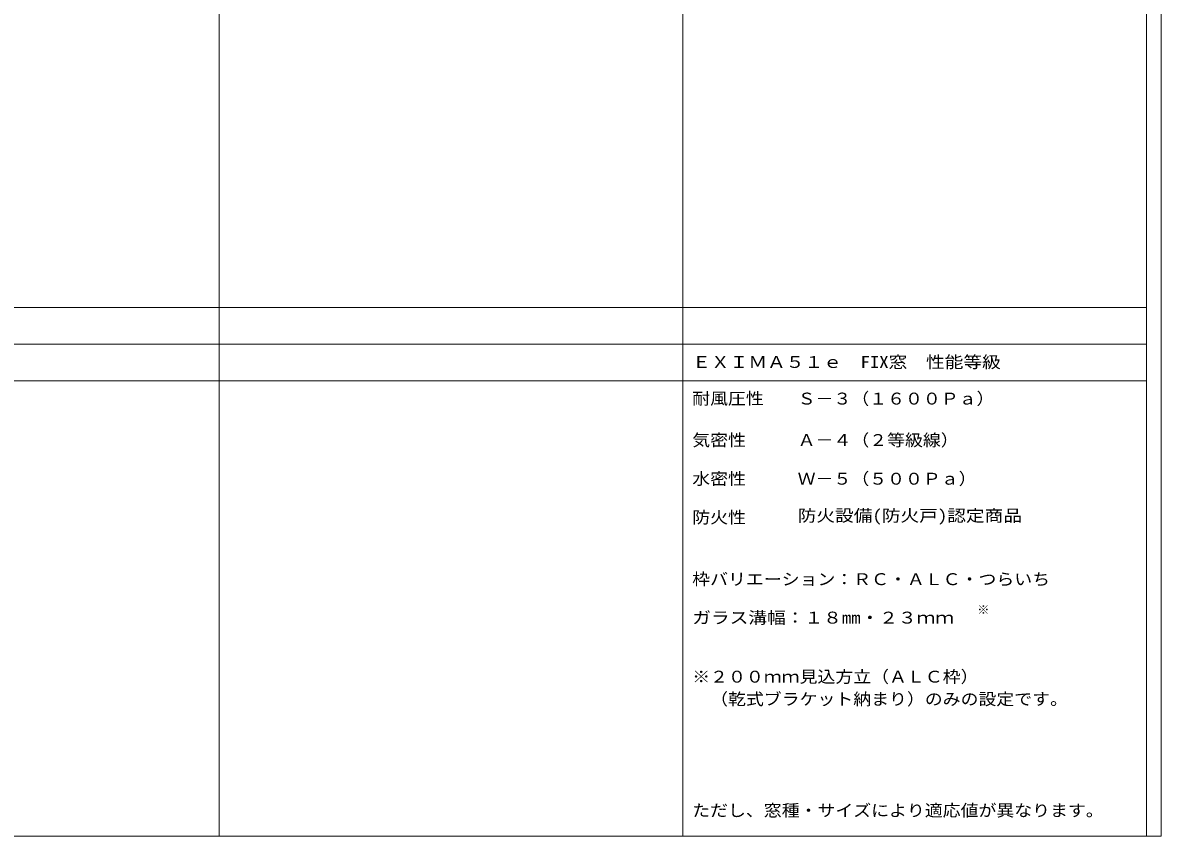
# Model space of a CAD drawing. Units: millimetres, scale not verified. Extents: x -14850 to 13831, y -10500 to 9500.
# Drawn here: x -166 to 13831, y -10500 to -500 of the extents above; entities that cross this region are included whole.
import ezdxf
from ezdxf.enums import TextEntityAlignment as Align

# ---------------------------------------------------------------- set-up
doc = ezdxf.new("R2010")
doc.units = ezdxf.units.MM
doc.header["$LTSCALE"] = 50
doc.layers.add('0-0_0', color=7, linetype='Continuous')
doc.layers.add('0-1_USER1', color=7, linetype='Continuous', lineweight=9)
doc.styles.add('ＭＳ ゴシック', font='')
doc.styles.get('ＭＳ ゴシック').set_extended_font_data('MS Gothic')

msp = doc.modelspace()

# ---------------------------------------------------------------- linework, layer by layer
at = {"layer": '0-1_USER1'}
for p, q in [((13650, -10500), (13650, 9500)), ((13831.02, -10500), (13831.02, 9500)), ((2250, -10500), (2250, 9000)), ((7950, -10500), (7950, 9000)), ((-14850, -4000), (13650, -4000)), ((-14850, -4450), (13650, -4450)), ((-14850, -4900), (13650, -4900)), ((-14850, -10500), (13831.02, -10500))]:
    msp.add_line(p, q, dxfattribs=at)

# ---------------------------------------------------------------- texts
at = {"layer": '0-0_0', "style": 'ＭＳ ゴシック'}
for s, width, p in [('ＥＸＩＭＡ５１ｅ\u3000FIX窓\u3000性能等級', 1.15, (8065, -4787.38)), ('耐風圧性', 1.1, (8065, -5235.99)), ('Ｓ－３（１６００Ｐａ）', 1.1, (9361.05, -5237.49)), ('気密性', 1.1, (8065, -5747.23)), ('Ａ－４（２等級線）', 1.1, (9361.05, -5747.23)), ('水密性', 1.1, (8065, -6222.23)), ('Ｗ－５（５００Ｐａ）', 1.1, (9361.05, -6222.23)), ('防火性', 1.1, (8065, -6697.23)), ('防火設備(防火戸)認定商品', 1.15, (9361.05, -6675.35)), ('枠バリエーション：ＲＣ・ＡＬＣ・つらいち', 1.1, (8065, -7457.22)), ('ガラス溝幅：１８mm・２３ｍｍ', 1.15, (8065, -7930)), ('※２００ｍｍ見込方立（ＡＬＣ枠）', 1.1, (8065, -8655.94)), ('\u3000（乾式ブラケット納まり）のみの設定です。', 1.1, (8065, -8931.03)), ('ただし、窓種・サイズにより適応値が異なります。', 1.1, (8065, -10300.02))]:
    msp.add_text(s, height=146.6, dxfattribs=dict(at, width=width)).set_placement(p, align=Align.BOTTOM_LEFT)
msp.add_text('※', height=110, dxfattribs=at).set_placement((11568.93, -7802.75), align=Align.BOTTOM_LEFT)

doc.saveas('drawing.dxf')
